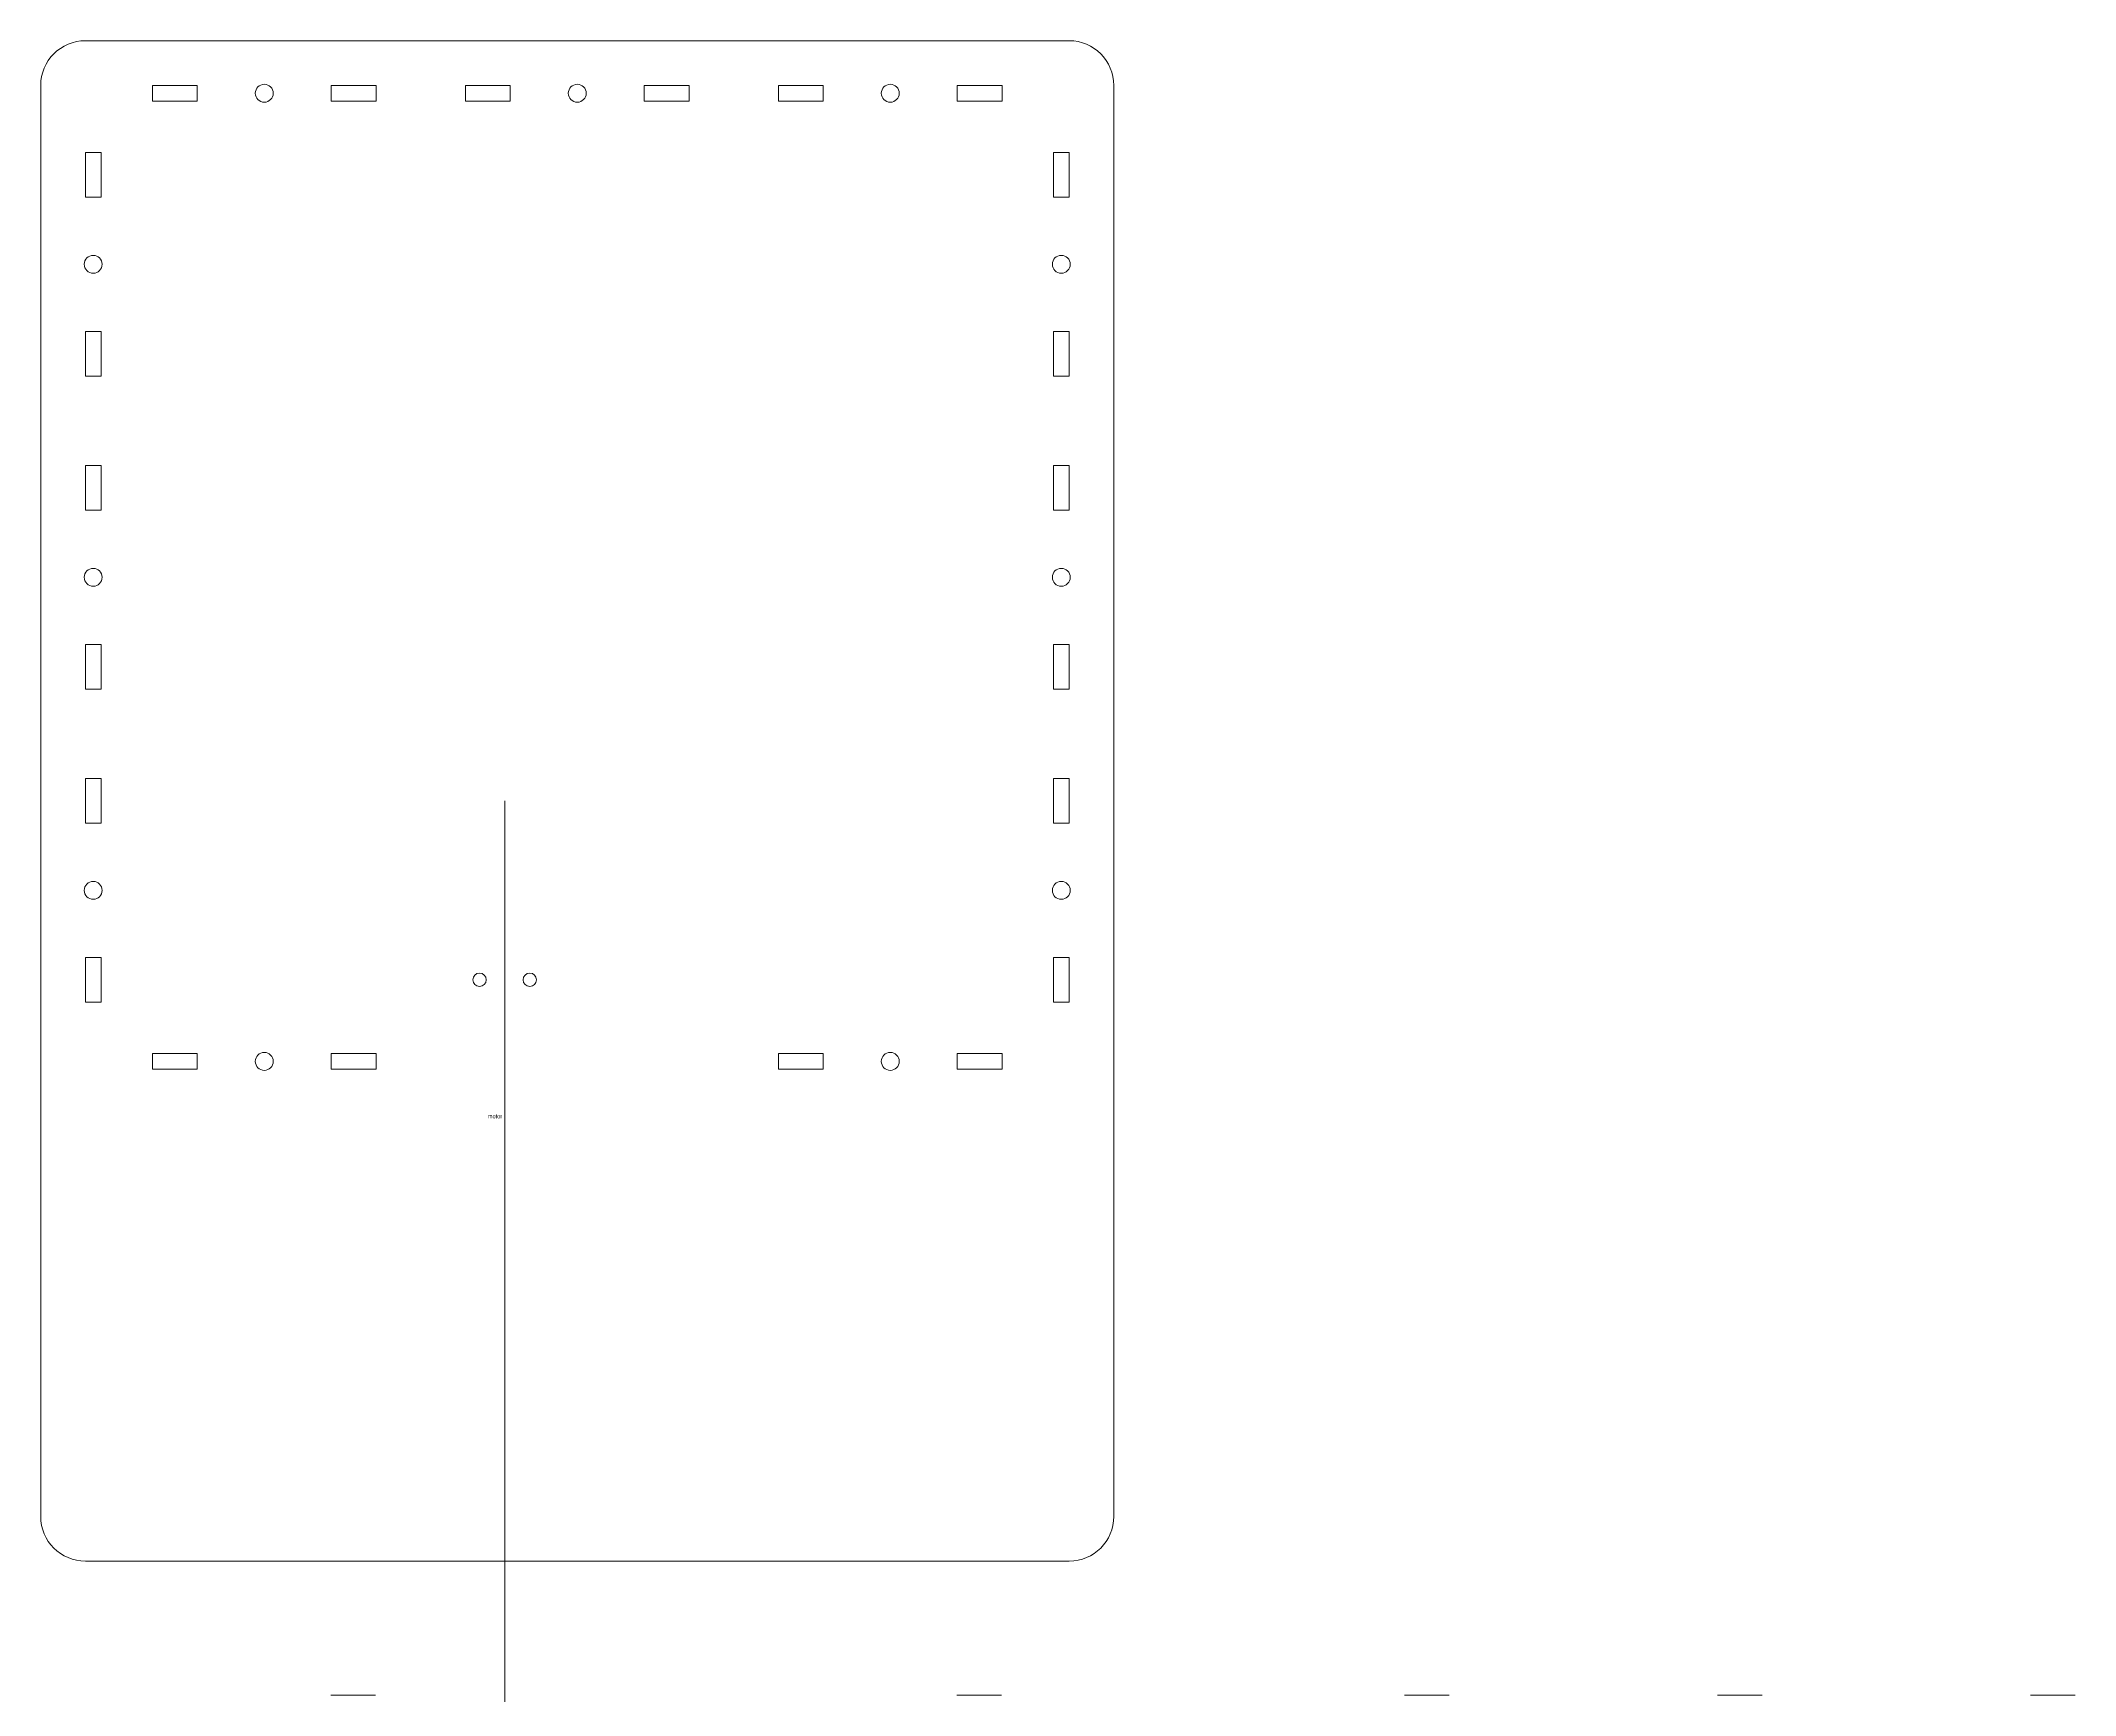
# Model space of a CAD drawing. Header units: millimetres. Extents: x 0 to 940, y -720 to 470.
# Drawn here: x 240 to 695, y -130 to 240 of the extents above; entities that cross this region are included whole.
import ezdxf

# ---------------------------------------------------------------- set-up
doc = ezdxf.new("R2010")
doc.units = ezdxf.units.MM
doc.layers.get('0').update_dxf_attribs({"linetype": 'CONTINUOUS', "lineweight": 0, "true_color": 0x000000})
doc.layers.add('Drawings', color=4, linetype='CONTINUOUS', lineweight=0, true_color=0x00ffff)
doc.styles.get("Standard").update_dxf_attribs({"font": 'txt', "width": 0.75})

# ---------------------------------------------------------------- blocks, each defined once
blk = doc.blocks.new('slot')
for p, q in [((15, 3.5), (5, 3.5)), ((5, 3.5), (5, 0)), ((5, 0), (15, 0)), ((15, 0), (15, 3.5)), ((55, 3.5), (45, 3.49)), ((45, 3.49), (45, 0)), ((55, 0), (55, 3.5)), ((45, 0), (55, 0))]:
    blk.add_line(p, q)
blk.add_circle((30, 1.75), 2)

msp = doc.modelspace()

# ---------------------------------------------------------------- linework, layer by layer
for p, q in [((470, 240), (250, 240)), ((240, 10), (240, 230)), ((240, 230), (240, 10)), ((480, 10), (480, 230)), ((240, 10), (240, -90)), ((480, 10), (480, -90)), ((250, -100), (470, -100)), ((304.91, -130), (314.91, -130)), ((444.91, -130), (454.91, -130)), ((545.03, -130), (555.03, -130)), ((615.03, -130), (625.03, -130)), ((685.03, -130), (695.03, -130))]:
    msp.add_line(p, q)
for centre in [(338.15, 30), (349.38, 30)]:
    msp.add_circle(centre, 1.5)
for centre, start, end in [((250, 230), 90, 180), ((470, 230), 0, 90), ((250, -90), 180, 270), ((470, -90), 270, 0)]:
    msp.add_arc(centre, 10, start, end)
at = {"layer": 'Drawings'}
msp.add_line((343.77, 70), (343.77, -700), dxfattribs=at)

# ---------------------------------------------------------------- block references
for p, rotation in [((320, 230), 180), ((390, 230), 180), ((460, 230), 180), ((250, 220), 270), ((470, 160), 90), ((250, 150), 270), ((470, 90), 90), ((250, 80), 270), ((470, 20), 90)]:
    msp.add_blockref('slot', p, dxfattribs=dict(rotation=rotation))
for p in [(260, 10), (400, 10)]:
    msp.add_blockref('slot', p)

# ---------------------------------------------------------------- texts
at = {"insert": (340, 0), "char_height": 1, "width": 100, "attachment_point": 1}
msp.add_mtext('motor', dxfattribs=at)

doc.saveas('drawing.dxf')
